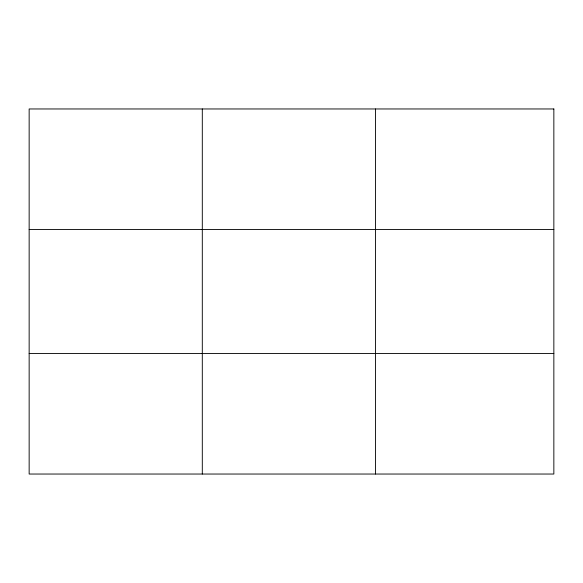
<?xml version="1.0" encoding="UTF-8"?>
<svg xmlns="http://www.w3.org/2000/svg" width="583" height="583" viewBox="0 0 583 583"><rect width="100%" height="100%" fill="white"/><g stroke="black" fill="none" stroke-linecap="round" stroke-linejoin="round"><path stroke-width="0.87" d="M202.301 474.037L202.301 108.963M375.452 474.037L375.452 108.963M29.15 229.44L553.85 229.44M29.15 353.56L553.85 353.56M553.85 108.963L553.85 474.037L29.15 474.037L29.15 108.963L553.85 108.963"/></g></svg>
